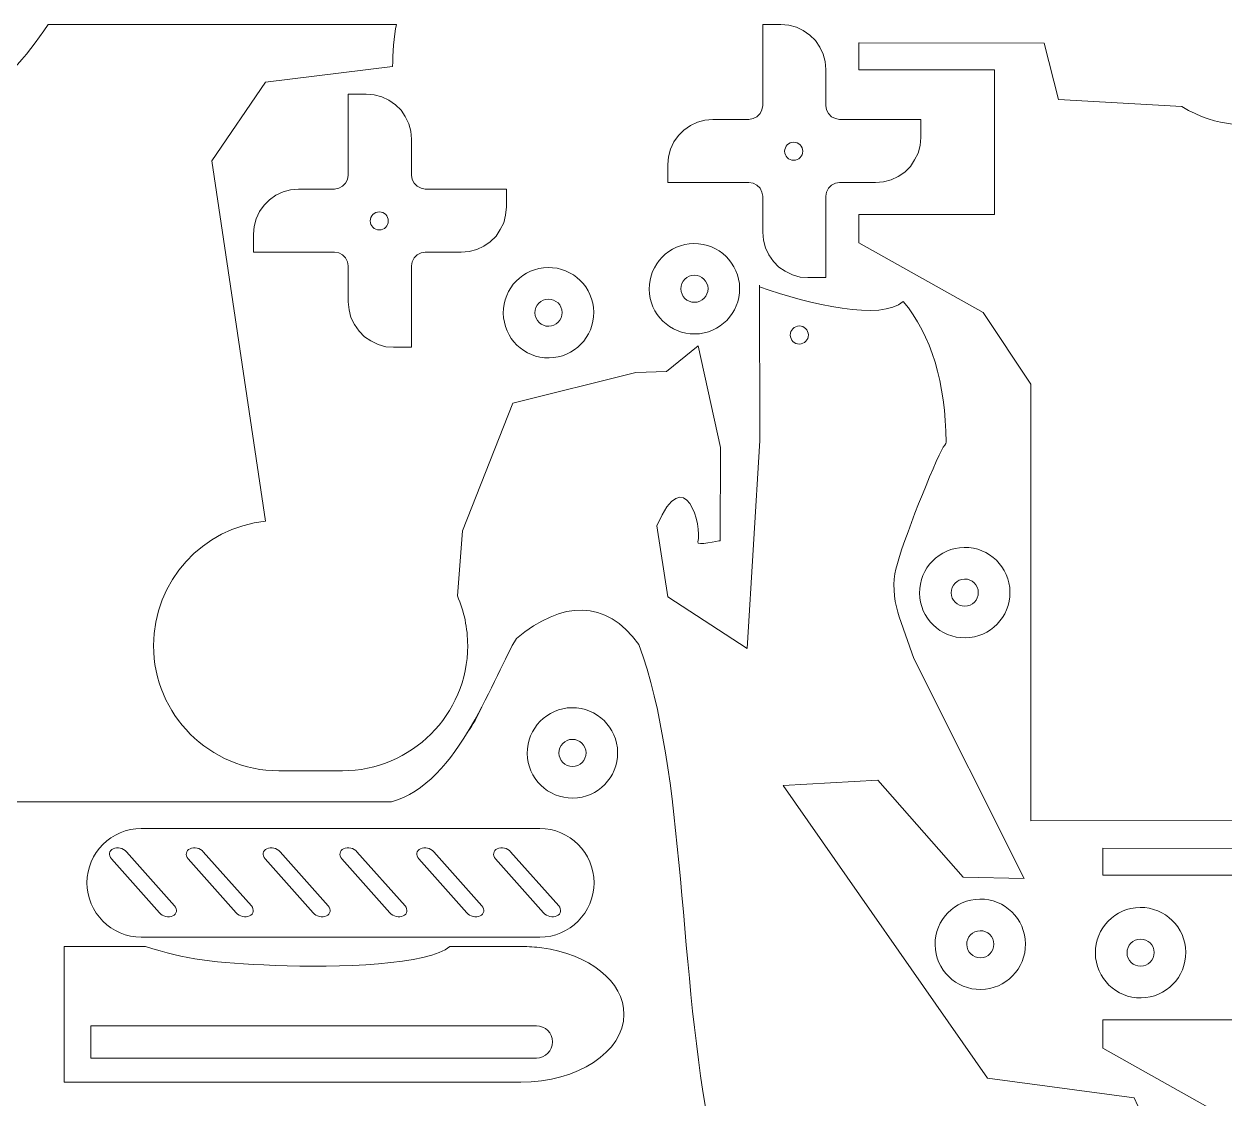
# Model space of a CAD drawing. Header units: centimetres. Extents: x 174 to 233.9, y -148 to -98.3.
# Drawn here: x 189.91 to 203.2, y -134.29 to -122.4 of the extents above; entities that cross this region are included whole.
import ezdxf

# ---------------------------------------------------------------- set-up
doc = ezdxf.new("R2010")
doc.units = ezdxf.units.CM
doc.header["$MEASUREMENT"] = 0
doc.layers.add('layer 1', color=7, linetype='Continuous')

msp = doc.modelspace()

# ---------------------------------------------------------------- linework, layer by layer
at = {"layer": 'layer 1', "color": 250, "lineweight": 20}
for points, knots in [([(184.74822, -122.4055), (184.74822, -122.4055), (184.74974, -122.40394), (184.74974, -122.40394), (184.74974, -122.40394), (184.74974, -122.40394), (186.79721, -122.4094), (186.79721, -122.4094), (186.79721, -122.4094), (186.79721, -122.4094), (186.95663, -123.03091), (186.95663, -123.03091), (186.95663, -123.03091), (186.95663, -123.03091), (188.31809, -123.10984), (188.31809, -123.10984), (188.31809, -123.10984), (189.12798, -123.57112), (189.67619, -123.17073), (190.18009, -122.40799), (190.18009, -122.40799), (190.18009, -122.40799), (194.03382, -122.4074), (194.03382, -122.4074)], [0, 0, 0, 0, 0.14285714, 0.14285714, 0.14285714, 0.14285714, 0.28571429, 0.28571429, 0.28571429, 0.28571429, 0.42857143, 0.42857143, 0.42857143, 0.42857143, 0.57142857, 0.57142857, 0.57142857, 0.57142857, 0.71428571, 0.71428571, 0.71428571, 0.71428571, 1, 1, 1, 1]), ([(198.88874, -123.4497), (198.88874, -123.4497), (198.9353, -123.45813), (198.9353, -123.45813), (198.9353, -123.45813), (198.9353, -123.45813), (199.83277, -123.45813), (199.83277, -123.45813), (199.83277, -123.45813), (199.83277, -123.45813), (199.83277, -123.65713), (199.83277, -123.65713), (199.83277, -123.65713), (199.83277, -123.65713), (199.8243, -123.74603), (199.8243, -123.74603), (199.8243, -123.74603), (199.8243, -123.74603), (199.80314, -123.8307), (199.80314, -123.8307), (199.80314, -123.8307), (199.80314, -123.8307), (199.76504, -123.9069), (199.76504, -123.9069), (199.76504, -123.9069), (199.76504, -123.9069), (199.71847, -123.97886), (199.71847, -123.97886), (199.71847, -123.97886), (199.71847, -123.97886), (199.65497, -124.04236), (199.65497, -124.04236), (199.65497, -124.04236), (199.65497, -124.04236), (199.583, -124.08893), (199.583, -124.08893), (199.583, -124.08893), (199.583, -124.08893), (199.5068, -124.12703), (199.5068, -124.12703), (199.5068, -124.12703), (199.5068, -124.12703), (199.42214, -124.1482), (199.42214, -124.1482), (199.42214, -124.1482), (199.42214, -124.1482), (199.33324, -124.15666), (199.33324, -124.15666), (199.33324, -124.15666), (199.33324, -124.15666), (198.9353, -124.15666), (198.9353, -124.15666), (198.9353, -124.15666), (198.9353, -124.15666), (198.88874, -124.16513), (198.88874, -124.16513), (198.88874, -124.16513), (198.88874, -124.16513), (198.8464, -124.1863), (198.8464, -124.1863), (198.8464, -124.1863), (198.8464, -124.1863), (198.81254, -124.22016), (198.81254, -124.22016), (198.81254, -124.22016), (198.81254, -124.22016), (198.79137, -124.2625), (198.79137, -124.2625), (198.79137, -124.2625), (198.79137, -124.2625), (198.7829, -124.30906), (198.7829, -124.30906), (198.7829, -124.30906), (198.7829, -124.30906), (198.7829, -125.20653), (198.7829, -125.20653), (198.7829, -125.20653), (198.7829, -125.20653), (198.58394, -125.20653), (198.58394, -125.20653), (198.58394, -125.20653), (198.58394, -125.20653), (198.49927, -125.20229), (198.49927, -125.20229), (198.49927, -125.20229), (198.49927, -125.20229), (198.4146, -125.17689), (198.4146, -125.17689), (198.4146, -125.17689), (198.4146, -125.17689), (198.33417, -125.13879), (198.33417, -125.13879), (198.33417, -125.13879), (198.33417, -125.13879), (198.2622, -125.09222), (198.2622, -125.09222), (198.2622, -125.09222), (198.2622, -125.09222), (198.20294, -125.02872), (198.20294, -125.02872), (198.20294, -125.02872), (198.20294, -125.02872), (198.15214, -124.95676), (198.15214, -124.95676), (198.15214, -124.95676), (198.15214, -124.95676), (198.11404, -124.88056), (198.11404, -124.88056), (198.11404, -124.88056), (198.11404, -124.88056), (198.09287, -124.79589), (198.09287, -124.79589), (198.09287, -124.79589), (198.09287, -124.79589), (198.0844, -124.70699), (198.0844, -124.70699), (198.0844, -124.70699), (198.0844, -124.70699), (198.0844, -124.30906), (198.0844, -124.30906), (198.0844, -124.30906), (198.0844, -124.30906), (198.07594, -124.2625), (198.07594, -124.2625), (198.07594, -124.2625), (198.07594, -124.2625), (198.05477, -124.22016), (198.05477, -124.22016), (198.05477, -124.22016), (198.05477, -124.22016), (198.0209, -124.1863), (198.0209, -124.1863), (198.0209, -124.1863), (198.0209, -124.1863), (197.97857, -124.16513), (197.97857, -124.16513), (197.97857, -124.16513), (197.97857, -124.16513), (197.932, -124.15666), (197.932, -124.15666), (197.932, -124.15666), (197.932, -124.15666), (197.03454, -124.15666), (197.03454, -124.15666), (197.03454, -124.15666), (197.03454, -124.15666), (197.03454, -123.9577), (197.03454, -123.9577), (197.03454, -123.9577), (197.03454, -123.9577), (197.043, -123.87303), (197.043, -123.87303), (197.043, -123.87303), (197.043, -123.87303), (197.06417, -123.78836), (197.06417, -123.78836), (197.06417, -123.78836), (197.06417, -123.78836), (197.10227, -123.70793), (197.10227, -123.70793), (197.10227, -123.70793), (197.10227, -123.70793), (197.15307, -123.63596), (197.15307, -123.63596), (197.15307, -123.63596), (197.15307, -123.63596), (197.21234, -123.5767), (197.21234, -123.5767), (197.21234, -123.5767), (197.21234, -123.5767), (197.2843, -123.5259), (197.2843, -123.5259), (197.2843, -123.5259), (197.2843, -123.5259), (197.36474, -123.4878), (197.36474, -123.4878), (197.36474, -123.4878), (197.36474, -123.4878), (197.44517, -123.46663), (197.44517, -123.46663), (197.44517, -123.46663), (197.44517, -123.46663), (197.53407, -123.45813), (197.53407, -123.45813), (197.53407, -123.45813), (197.53407, -123.45813), (197.932, -123.45813), (197.932, -123.45813), (197.932, -123.45813), (197.932, -123.45813), (197.97857, -123.4497), (197.97857, -123.4497), (197.97857, -123.4497), (197.97857, -123.4497), (198.0209, -123.42853), (198.0209, -123.42853), (198.0209, -123.42853), (198.0209, -123.42853), (198.05477, -123.39463), (198.05477, -123.39463), (198.05477, -123.39463), (198.05477, -123.39463), (198.07594, -123.35229), (198.07594, -123.35229), (198.07594, -123.35229), (198.07594, -123.35229), (198.0844, -123.30576), (198.0844, -123.30576), (198.0844, -123.30576), (198.0844, -123.30576), (198.0844, -122.4083), (198.0844, -122.4083), (198.0844, -122.4083), (198.0844, -122.4083), (198.28337, -122.4083), (198.28337, -122.4083), (198.28337, -122.4083), (198.28337, -122.4083), (198.37227, -122.41676), (198.37227, -122.41676), (198.37227, -122.41676), (198.37227, -122.41676), (198.45694, -122.43793), (198.45694, -122.43793), (198.45694, -122.43793), (198.45694, -122.43793), (198.53314, -122.47603), (198.53314, -122.47603), (198.53314, -122.47603), (198.53314, -122.47603), (198.6051, -122.52679), (198.6051, -122.52679), (198.6051, -122.52679), (198.6051, -122.52679), (198.6686, -122.5861), (198.6686, -122.5861), (198.6686, -122.5861), (198.6686, -122.5861), (198.71517, -122.65806), (198.71517, -122.65806), (198.71517, -122.65806), (198.71517, -122.65806), (198.75327, -122.73846), (198.75327, -122.73846), (198.75327, -122.73846), (198.75327, -122.73846), (198.77444, -122.81893), (198.77444, -122.81893), (198.77444, -122.81893), (198.77444, -122.81893), (198.7829, -122.90779), (198.7829, -122.90779), (198.7829, -122.90779), (198.7829, -122.90779), (198.7829, -123.30576), (198.7829, -123.30576), (198.7829, -123.30576), (198.7829, -123.30576), (198.79137, -123.35229), (198.79137, -123.35229), (198.79137, -123.35229), (198.79137, -123.35229), (198.81254, -123.39463), (198.81254, -123.39463), (198.81254, -123.39463), (198.81254, -123.39463), (198.8464, -123.42853), (198.8464, -123.42853), (198.8464, -123.42853), (198.8464, -123.42853), (198.88874, -123.4497), (198.88874, -123.4497)], [0, 0, 0, 0, 0.01449275, 0.01449275, 0.01449275, 0.01449275, 0.02898551, 0.02898551, 0.02898551, 0.02898551, 0.04347826, 0.04347826, 0.04347826, 0.04347826, 0.05797101, 0.05797101, 0.05797101, 0.05797101, 0.07246377, 0.07246377, 0.07246377, 0.07246377, 0.08695652, 0.08695652, 0.08695652, 0.08695652, 0.10144928, 0.10144928, 0.10144928, 0.10144928, 0.11594203, 0.11594203, 0.11594203, 0.11594203, 0.13043478, 0.13043478, 0.13043478, 0.13043478, 0.14492754, 0.14492754, 0.14492754, 0.14492754, 0.15942029, 0.15942029, 0.15942029, 0.15942029, 0.17391304, 0.17391304, 0.17391304, 0.17391304, 0.1884058, 0.1884058, 0.1884058, 0.1884058, 0.20289855, 0.20289855, 0.20289855, 0.20289855, 0.2173913, 0.2173913, 0.2173913, 0.2173913, 0.23188406, 0.23188406, 0.23188406, 0.23188406, 0.24637681, 0.24637681, 0.24637681, 0.24637681, 0.26086957, 0.26086957, 0.26086957, 0.26086957, 0.27536232, 0.27536232, 0.27536232, 0.27536232, 0.28985507, 0.28985507, 0.28985507, 0.28985507, 0.30434783, 0.30434783, 0.30434783, 0.30434783, 0.31884058, 0.31884058, 0.31884058, 0.31884058, 0.33333333, 0.33333333, 0.33333333, 0.33333333, 0.34782609, 0.34782609, 0.34782609, 0.34782609, 0.36231884, 0.36231884, 0.36231884, 0.36231884, 0.37681159, 0.37681159, 0.37681159, 0.37681159, 0.39130435, 0.39130435, 0.39130435, 0.39130435, 0.4057971, 0.4057971, 0.4057971, 0.4057971, 0.42028986, 0.42028986, 0.42028986, 0.42028986, 0.43478261, 0.43478261, 0.43478261, 0.43478261, 0.44927536, 0.44927536, 0.44927536, 0.44927536, 0.46376812, 0.46376812, 0.46376812, 0.46376812, 0.47826087, 0.47826087, 0.47826087, 0.47826087, 0.49275362, 0.49275362, 0.49275362, 0.49275362, 0.50724638, 0.50724638, 0.50724638, 0.50724638, 0.52173913, 0.52173913, 0.52173913, 0.52173913, 0.53623188, 0.53623188, 0.53623188, 0.53623188, 0.55072464, 0.55072464, 0.55072464, 0.55072464, 0.56521739, 0.56521739, 0.56521739, 0.56521739, 0.57971014, 0.57971014, 0.57971014, 0.57971014, 0.5942029, 0.5942029, 0.5942029, 0.5942029, 0.60869565, 0.60869565, 0.60869565, 0.60869565, 0.62318841, 0.62318841, 0.62318841, 0.62318841, 0.63768116, 0.63768116, 0.63768116, 0.63768116, 0.65217391, 0.65217391, 0.65217391, 0.65217391, 0.66666667, 0.66666667, 0.66666667, 0.66666667, 0.68115942, 0.68115942, 0.68115942, 0.68115942, 0.69565217, 0.69565217, 0.69565217, 0.69565217, 0.71014493, 0.71014493, 0.71014493, 0.71014493, 0.72463768, 0.72463768, 0.72463768, 0.72463768, 0.73913043, 0.73913043, 0.73913043, 0.73913043, 0.75362319, 0.75362319, 0.75362319, 0.75362319, 0.76811594, 0.76811594, 0.76811594, 0.76811594, 0.7826087, 0.7826087, 0.7826087, 0.7826087, 0.79710145, 0.79710145, 0.79710145, 0.79710145, 0.8115942, 0.8115942, 0.8115942, 0.8115942, 0.82608696, 0.82608696, 0.82608696, 0.82608696, 0.84057971, 0.84057971, 0.84057971, 0.84057971, 0.85507246, 0.85507246, 0.85507246, 0.85507246, 0.86956522, 0.86956522, 0.86956522, 0.86956522, 0.88405797, 0.88405797, 0.88405797, 0.88405797, 0.89855072, 0.89855072, 0.89855072, 0.89855072, 0.91304348, 0.91304348, 0.91304348, 0.91304348, 0.92753623, 0.92753623, 0.92753623, 0.92753623, 0.94202899, 0.94202899, 0.94202899, 0.94202899, 0.95652174, 0.95652174, 0.95652174, 0.95652174, 0.97101449, 0.97101449, 0.97101449, 0.97101449, 1, 1, 1, 1]), ([(199.14845, -122.61339), (199.14845, -122.61339), (199.14997, -122.61183), (199.14997, -122.61183), (199.14997, -122.61183), (199.14997, -122.61183), (201.19744, -122.61729), (201.19744, -122.61729), (201.19744, -122.61729), (201.19744, -122.61729), (201.35686, -123.2388), (201.35686, -123.2388), (201.35686, -123.2388), (201.35686, -123.2388), (202.71832, -123.31773), (202.71832, -123.31773), (202.71832, -123.31773), (203.52821, -123.77901), (204.07642, -123.37862), (204.58032, -122.61588), (204.58032, -122.61588), (204.58032, -122.61588), (208.43405, -122.61529), (208.43405, -122.61529)], [0, 0, 0, 0, 0.14285714, 0.14285714, 0.14285714, 0.14285714, 0.28571429, 0.28571429, 0.28571429, 0.28571429, 0.42857143, 0.42857143, 0.42857143, 0.42857143, 0.57142857, 0.57142857, 0.57142857, 0.57142857, 0.71428571, 0.71428571, 0.71428571, 0.71428571, 1, 1, 1, 1]), ([(192.58614, -127.90083), (192.58614, -127.90083), (191.99074, -123.91641), (191.99074, -123.91641), (191.99074, -123.91641), (191.99074, -123.91641), (192.58613, -123.04698), (192.58613, -123.04698), (192.58613, -123.04698), (192.58613, -123.04698), (193.99098, -122.875), (193.99098, -122.875)], [0, 0, 0, 0, 0.25, 0.25, 0.25, 0.25, 0.5, 0.5, 0.5, 0.5, 1, 1, 1, 1]), ([(199.14845, -122.91023), (199.14845, -122.91023), (200.64845, -122.91023), (200.64845, -122.91023), (200.64845, -122.91023), (200.64845, -122.91023), (200.64845, -124.51023), (200.64845, -124.51023), (200.64845, -124.51023), (200.64845, -124.51023), (199.14845, -124.51023), (199.14845, -124.51023)], [0, 0, 0, 0, 0.25, 0.25, 0.25, 0.25, 0.5, 0.5, 0.5, 0.5, 1, 1, 1, 1]), ([(194.30493, -124.22006), (194.30493, -124.22006), (194.35149, -124.22849), (194.35149, -124.22849), (194.35149, -124.22849), (194.35149, -124.22849), (195.24896, -124.22849), (195.24896, -124.22849), (195.24896, -124.22849), (195.24896, -124.22849), (195.24896, -124.42749), (195.24896, -124.42749), (195.24896, -124.42749), (195.24896, -124.42749), (195.24049, -124.51639), (195.24049, -124.51639), (195.24049, -124.51639), (195.24049, -124.51639), (195.21933, -124.60106), (195.21933, -124.60106), (195.21933, -124.60106), (195.21933, -124.60106), (195.18123, -124.67726), (195.18123, -124.67726), (195.18123, -124.67726), (195.18123, -124.67726), (195.13466, -124.74922), (195.13466, -124.74922), (195.13466, -124.74922), (195.13466, -124.74922), (195.07116, -124.81272), (195.07116, -124.81272), (195.07116, -124.81272), (195.07116, -124.81272), (194.99919, -124.85929), (194.99919, -124.85929), (194.99919, -124.85929), (194.99919, -124.85929), (194.92299, -124.89739), (194.92299, -124.89739), (194.92299, -124.89739), (194.92299, -124.89739), (194.83833, -124.91856), (194.83833, -124.91856), (194.83833, -124.91856), (194.83833, -124.91856), (194.74943, -124.92702), (194.74943, -124.92702), (194.74943, -124.92702), (194.74943, -124.92702), (194.35149, -124.92702), (194.35149, -124.92702), (194.35149, -124.92702), (194.35149, -124.92702), (194.30493, -124.93549), (194.30493, -124.93549), (194.30493, -124.93549), (194.30493, -124.93549), (194.26259, -124.95666), (194.26259, -124.95666), (194.26259, -124.95666), (194.26259, -124.95666), (194.22873, -124.99052), (194.22873, -124.99052), (194.22873, -124.99052), (194.22873, -124.99052), (194.20756, -125.03286), (194.20756, -125.03286), (194.20756, -125.03286), (194.20756, -125.03286), (194.19909, -125.07942), (194.19909, -125.07942), (194.19909, -125.07942), (194.19909, -125.07942), (194.19909, -125.97689), (194.19909, -125.97689), (194.19909, -125.97689), (194.19909, -125.97689), (194.00013, -125.97689), (194.00013, -125.97689), (194.00013, -125.97689), (194.00013, -125.97689), (193.91546, -125.97265), (193.91546, -125.97265), (193.91546, -125.97265), (193.91546, -125.97265), (193.83079, -125.94725), (193.83079, -125.94725), (193.83079, -125.94725), (193.83079, -125.94725), (193.75036, -125.90915), (193.75036, -125.90915), (193.75036, -125.90915), (193.75036, -125.90915), (193.67839, -125.86258), (193.67839, -125.86258), (193.67839, -125.86258), (193.67839, -125.86258), (193.61913, -125.79908), (193.61913, -125.79908), (193.61913, -125.79908), (193.61913, -125.79908), (193.56833, -125.72712), (193.56833, -125.72712), (193.56833, -125.72712), (193.56833, -125.72712), (193.53023, -125.65092), (193.53023, -125.65092), (193.53023, -125.65092), (193.53023, -125.65092), (193.50906, -125.56625), (193.50906, -125.56625), (193.50906, -125.56625), (193.50906, -125.56625), (193.50059, -125.47735), (193.50059, -125.47735), (193.50059, -125.47735), (193.50059, -125.47735), (193.50059, -125.07942), (193.50059, -125.07942), (193.50059, -125.07942), (193.50059, -125.07942), (193.49213, -125.03286), (193.49213, -125.03286), (193.49213, -125.03286), (193.49213, -125.03286), (193.47096, -124.99052), (193.47096, -124.99052), (193.47096, -124.99052), (193.47096, -124.99052), (193.43709, -124.95666), (193.43709, -124.95666), (193.43709, -124.95666), (193.43709, -124.95666), (193.39476, -124.93549), (193.39476, -124.93549), (193.39476, -124.93549), (193.39476, -124.93549), (193.34819, -124.92702), (193.34819, -124.92702), (193.34819, -124.92702), (193.34819, -124.92702), (192.45073, -124.92702), (192.45073, -124.92702), (192.45073, -124.92702), (192.45073, -124.92702), (192.45073, -124.72806), (192.45073, -124.72806), (192.45073, -124.72806), (192.45073, -124.72806), (192.45919, -124.64339), (192.45919, -124.64339), (192.45919, -124.64339), (192.45919, -124.64339), (192.48036, -124.55872), (192.48036, -124.55872), (192.48036, -124.55872), (192.48036, -124.55872), (192.51846, -124.47829), (192.51846, -124.47829), (192.51846, -124.47829), (192.51846, -124.47829), (192.56926, -124.40632), (192.56926, -124.40632), (192.56926, -124.40632), (192.56926, -124.40632), (192.62853, -124.34706), (192.62853, -124.34706), (192.62853, -124.34706), (192.62853, -124.34706), (192.70049, -124.29626), (192.70049, -124.29626), (192.70049, -124.29626), (192.70049, -124.29626), (192.78093, -124.25816), (192.78093, -124.25816), (192.78093, -124.25816), (192.78093, -124.25816), (192.86136, -124.23699), (192.86136, -124.23699), (192.86136, -124.23699), (192.86136, -124.23699), (192.95026, -124.22849), (192.95026, -124.22849), (192.95026, -124.22849), (192.95026, -124.22849), (193.34819, -124.22849), (193.34819, -124.22849), (193.34819, -124.22849), (193.34819, -124.22849), (193.39476, -124.22006), (193.39476, -124.22006), (193.39476, -124.22006), (193.39476, -124.22006), (193.43709, -124.19889), (193.43709, -124.19889), (193.43709, -124.19889), (193.43709, -124.19889), (193.47096, -124.16499), (193.47096, -124.16499), (193.47096, -124.16499), (193.47096, -124.16499), (193.49213, -124.12265), (193.49213, -124.12265), (193.49213, -124.12265), (193.49213, -124.12265), (193.50059, -124.07612), (193.50059, -124.07612), (193.50059, -124.07612), (193.50059, -124.07612), (193.50059, -123.17866), (193.50059, -123.17866), (193.50059, -123.17866), (193.50059, -123.17866), (193.69956, -123.17866), (193.69956, -123.17866), (193.69956, -123.17866), (193.69956, -123.17866), (193.78846, -123.18712), (193.78846, -123.18712), (193.78846, -123.18712), (193.78846, -123.18712), (193.87313, -123.20829), (193.87313, -123.20829), (193.87313, -123.20829), (193.87313, -123.20829), (193.94933, -123.24639), (193.94933, -123.24639), (193.94933, -123.24639), (193.94933, -123.24639), (194.02129, -123.29715), (194.02129, -123.29715), (194.02129, -123.29715), (194.02129, -123.29715), (194.08479, -123.35646), (194.08479, -123.35646), (194.08479, -123.35646), (194.08479, -123.35646), (194.13136, -123.42842), (194.13136, -123.42842), (194.13136, -123.42842), (194.13136, -123.42842), (194.16946, -123.50882), (194.16946, -123.50882), (194.16946, -123.50882), (194.16946, -123.50882), (194.19063, -123.58929), (194.19063, -123.58929), (194.19063, -123.58929), (194.19063, -123.58929), (194.19909, -123.67815), (194.19909, -123.67815), (194.19909, -123.67815), (194.19909, -123.67815), (194.19909, -124.07612), (194.19909, -124.07612), (194.19909, -124.07612), (194.19909, -124.07612), (194.20756, -124.12265), (194.20756, -124.12265), (194.20756, -124.12265), (194.20756, -124.12265), (194.22873, -124.16499), (194.22873, -124.16499), (194.22873, -124.16499), (194.22873, -124.16499), (194.26259, -124.19889), (194.26259, -124.19889), (194.26259, -124.19889), (194.26259, -124.19889), (194.30493, -124.22006), (194.30493, -124.22006)], [0, 0, 0, 0, 0.01449275, 0.01449275, 0.01449275, 0.01449275, 0.02898551, 0.02898551, 0.02898551, 0.02898551, 0.04347826, 0.04347826, 0.04347826, 0.04347826, 0.05797101, 0.05797101, 0.05797101, 0.05797101, 0.07246377, 0.07246377, 0.07246377, 0.07246377, 0.08695652, 0.08695652, 0.08695652, 0.08695652, 0.10144928, 0.10144928, 0.10144928, 0.10144928, 0.11594203, 0.11594203, 0.11594203, 0.11594203, 0.13043478, 0.13043478, 0.13043478, 0.13043478, 0.14492754, 0.14492754, 0.14492754, 0.14492754, 0.15942029, 0.15942029, 0.15942029, 0.15942029, 0.17391304, 0.17391304, 0.17391304, 0.17391304, 0.1884058, 0.1884058, 0.1884058, 0.1884058, 0.20289855, 0.20289855, 0.20289855, 0.20289855, 0.2173913, 0.2173913, 0.2173913, 0.2173913, 0.23188406, 0.23188406, 0.23188406, 0.23188406, 0.24637681, 0.24637681, 0.24637681, 0.24637681, 0.26086957, 0.26086957, 0.26086957, 0.26086957, 0.27536232, 0.27536232, 0.27536232, 0.27536232, 0.28985507, 0.28985507, 0.28985507, 0.28985507, 0.30434783, 0.30434783, 0.30434783, 0.30434783, 0.31884058, 0.31884058, 0.31884058, 0.31884058, 0.33333333, 0.33333333, 0.33333333, 0.33333333, 0.34782609, 0.34782609, 0.34782609, 0.34782609, 0.36231884, 0.36231884, 0.36231884, 0.36231884, 0.37681159, 0.37681159, 0.37681159, 0.37681159, 0.39130435, 0.39130435, 0.39130435, 0.39130435, 0.4057971, 0.4057971, 0.4057971, 0.4057971, 0.42028986, 0.42028986, 0.42028986, 0.42028986, 0.43478261, 0.43478261, 0.43478261, 0.43478261, 0.44927536, 0.44927536, 0.44927536, 0.44927536, 0.46376812, 0.46376812, 0.46376812, 0.46376812, 0.47826087, 0.47826087, 0.47826087, 0.47826087, 0.49275362, 0.49275362, 0.49275362, 0.49275362, 0.50724638, 0.50724638, 0.50724638, 0.50724638, 0.52173913, 0.52173913, 0.52173913, 0.52173913, 0.53623188, 0.53623188, 0.53623188, 0.53623188, 0.55072464, 0.55072464, 0.55072464, 0.55072464, 0.56521739, 0.56521739, 0.56521739, 0.56521739, 0.57971014, 0.57971014, 0.57971014, 0.57971014, 0.5942029, 0.5942029, 0.5942029, 0.5942029, 0.60869565, 0.60869565, 0.60869565, 0.60869565, 0.62318841, 0.62318841, 0.62318841, 0.62318841, 0.63768116, 0.63768116, 0.63768116, 0.63768116, 0.65217391, 0.65217391, 0.65217391, 0.65217391, 0.66666667, 0.66666667, 0.66666667, 0.66666667, 0.68115942, 0.68115942, 0.68115942, 0.68115942, 0.69565217, 0.69565217, 0.69565217, 0.69565217, 0.71014493, 0.71014493, 0.71014493, 0.71014493, 0.72463768, 0.72463768, 0.72463768, 0.72463768, 0.73913043, 0.73913043, 0.73913043, 0.73913043, 0.75362319, 0.75362319, 0.75362319, 0.75362319, 0.76811594, 0.76811594, 0.76811594, 0.76811594, 0.7826087, 0.7826087, 0.7826087, 0.7826087, 0.79710145, 0.79710145, 0.79710145, 0.79710145, 0.8115942, 0.8115942, 0.8115942, 0.8115942, 0.82608696, 0.82608696, 0.82608696, 0.82608696, 0.84057971, 0.84057971, 0.84057971, 0.84057971, 0.85507246, 0.85507246, 0.85507246, 0.85507246, 0.86956522, 0.86956522, 0.86956522, 0.86956522, 0.88405797, 0.88405797, 0.88405797, 0.88405797, 0.89855072, 0.89855072, 0.89855072, 0.89855072, 0.91304348, 0.91304348, 0.91304348, 0.91304348, 0.92753623, 0.92753623, 0.92753623, 0.92753623, 0.94202899, 0.94202899, 0.94202899, 0.94202899, 0.95652174, 0.95652174, 0.95652174, 0.95652174, 0.97101449, 0.97101449, 0.97101449, 0.97101449, 1, 1, 1, 1]), ([(198.42718, -123.71047), (198.48241, -123.71047), (198.52718, -123.75524), (198.52718, -123.81047), (198.52718, -123.81047), (198.52718, -123.8657), (198.48241, -123.91047), (198.42718, -123.91047), (198.42718, -123.91047), (198.37195, -123.91047), (198.32718, -123.8657), (198.32718, -123.81047), (198.32718, -123.81047), (198.32718, -123.75524), (198.37195, -123.71047), (198.42718, -123.71047)], [0, 0, 0, 0, 0.2, 0.2, 0.2, 0.2, 0.4, 0.4, 0.4, 0.4, 0.6, 0.6, 0.6, 0.6, 1, 1, 1, 1]), ([(193.84337, -124.48083), (193.8986, -124.48083), (193.94337, -124.5256), (193.94337, -124.58083), (193.94337, -124.58083), (193.94337, -124.63606), (193.8986, -124.68083), (193.84337, -124.68083), (193.84337, -124.68083), (193.78814, -124.68083), (193.74337, -124.63606), (193.74337, -124.58083), (193.74337, -124.58083), (193.74337, -124.5256), (193.78814, -124.48083), (193.84337, -124.48083)], [0, 0, 0, 0, 0.2, 0.2, 0.2, 0.2, 0.4, 0.4, 0.4, 0.4, 0.6, 0.6, 0.6, 0.6, 1, 1, 1, 1]), ([(202.19378, -134.27901), (202.19378, -134.27901), (202.19449, -134.28042), (202.19449, -134.28042), (202.19449, -134.28042), (202.64929, -135.1873), (202.15011, -136.53371), (201.05391, -137.08219), (201.05391, -137.08219), (196.34991, -138.37673), (197.76743, -132.08628), (196.71286, -129.26605), (196.71286, -129.26605), (196.34557, -128.75631), (195.86791, -128.78292), (195.35968, -129.19814), (195.35968, -129.19814), (195.12996, -129.56898), (194.71618, -130.81687), (193.97776, -131.00503), (193.97776, -131.00503), (193.97776, -131.00503), (186.64968, -131.00631), (186.64968, -131.00631), (186.64968, -131.00631), (186.64968, -131.00631), (186.65039, -126.17893), (186.65039, -126.17893), (186.65039, -126.17893), (186.65039, -126.17893), (186.12135, -125.38755), (186.12135, -125.38755), (186.12135, -125.38755), (186.12135, -125.38755), (184.74822, -124.61508), (184.74822, -124.61508)], [0, 0, 0, 0, 0.1, 0.1, 0.1, 0.1, 0.2, 0.2, 0.2, 0.2, 0.3, 0.3, 0.3, 0.3, 0.4, 0.4, 0.4, 0.4, 0.5, 0.5, 0.5, 0.5, 0.6, 0.6, 0.6, 0.6, 0.7, 0.7, 0.7, 0.7, 0.8, 0.8, 0.8, 0.8, 1, 1, 1, 1]), ([(197.32358, -124.83186), (197.5997, -124.82872), (197.82608, -125.05003), (197.82921, -125.32615), (197.82921, -125.32615), (197.83234, -125.60227), (197.61104, -125.82865), (197.33491, -125.83178), (197.33491, -125.83178), (197.05877, -125.83491), (196.8324, -125.6136), (196.82927, -125.33749), (196.82927, -125.33749), (196.82615, -125.06137), (197.04745, -124.83497), (197.32358, -124.83186)], [0, 0, 0, 0, 0.2, 0.2, 0.2, 0.2, 0.4, 0.4, 0.4, 0.4, 0.6, 0.6, 0.6, 0.6, 1, 1, 1, 1]), ([(216.59401, -134.4869), (216.59401, -134.4869), (216.59472, -134.48831), (216.59472, -134.48831), (216.59472, -134.48831), (217.04952, -135.39519), (216.55034, -136.7416), (215.45414, -137.29008), (215.45414, -137.29008), (210.75014, -138.58462), (212.16766, -132.29417), (211.11309, -129.47394), (211.11309, -129.47394), (210.7458, -128.9642), (210.26814, -128.99081), (209.75991, -129.40603), (209.75991, -129.40603), (209.53019, -129.77687), (209.11641, -131.02476), (208.37799, -131.21292), (208.37799, -131.21292), (208.37799, -131.21292), (201.04991, -131.2142), (201.04991, -131.2142), (201.04991, -131.2142), (201.04991, -131.2142), (201.05062, -126.38682), (201.05062, -126.38682), (201.05062, -126.38682), (201.05062, -126.38682), (200.52158, -125.59544), (200.52158, -125.59544), (200.52158, -125.59544), (200.52158, -125.59544), (199.14845, -124.82297), (199.14845, -124.82297)], [0, 0, 0, 0, 0.1, 0.1, 0.1, 0.1, 0.2, 0.2, 0.2, 0.2, 0.3, 0.3, 0.3, 0.3, 0.4, 0.4, 0.4, 0.4, 0.5, 0.5, 0.5, 0.5, 0.6, 0.6, 0.6, 0.6, 0.7, 0.7, 0.7, 0.7, 0.8, 0.8, 0.8, 0.8, 1, 1, 1, 1]), ([(195.70962, -125.09644), (195.98574, -125.0933), (196.21212, -125.31461), (196.21525, -125.59073), (196.21525, -125.59073), (196.21838, -125.86685), (195.99708, -126.09323), (195.72095, -126.09636), (195.72095, -126.09636), (195.44481, -126.09949), (195.21844, -125.87818), (195.21531, -125.60207), (195.21531, -125.60207), (195.21219, -125.32595), (195.43349, -125.09955), (195.70962, -125.09644)], [0, 0, 0, 0, 0.2, 0.2, 0.2, 0.2, 0.4, 0.4, 0.4, 0.4, 0.6, 0.6, 0.6, 0.6, 1, 1, 1, 1]), ([(197.32754, -125.18182), (197.41038, -125.18089), (197.47829, -125.24728), (197.47923, -125.33012), (197.47923, -125.33012), (197.48017, -125.41295), (197.41378, -125.48087), (197.33094, -125.4818), (197.33094, -125.4818), (197.2481, -125.48274), (197.18019, -125.41635), (197.17925, -125.33351), (197.17925, -125.33351), (197.17831, -125.25068), (197.2447, -125.18276), (197.32754, -125.18182)], [0, 0, 0, 0, 0.2, 0.2, 0.2, 0.2, 0.4, 0.4, 0.4, 0.4, 0.6, 0.6, 0.6, 0.6, 1, 1, 1, 1]), ([(198.04896, -125.29371), (198.04896, -125.29371), (198.05393, -127.01036), (198.05393, -127.01036), (198.05393, -127.01036), (198.05393, -127.01036), (197.91076, -129.30848), (197.91076, -129.30848), (197.91076, -129.30848), (197.91076, -129.30848), (197.03332, -128.73963), (197.03332, -128.73963), (197.03332, -128.73963), (197.03332, -128.73963), (196.91425, -127.95248), (196.91425, -127.95248), (196.91425, -127.95248), (197.22505, -127.22402), (197.42191, -127.96467), (197.36615, -128.13216), (197.36615, -128.13216), (197.3516, -128.17587), (197.59771, -128.1212), (197.6154, -128.11784), (197.6154, -128.11784), (197.6154, -128.11784), (197.61852, -127.08582), (197.61852, -127.08582), (197.61852, -127.08582), (197.61852, -127.08582), (197.36876, -125.96425), (197.36876, -125.96425)], [0, 0, 0, 0, 0.11111111, 0.11111111, 0.11111111, 0.11111111, 0.22222222, 0.22222222, 0.22222222, 0.22222222, 0.33333333, 0.33333333, 0.33333333, 0.33333333, 0.44444444, 0.44444444, 0.44444444, 0.44444444, 0.55555556, 0.55555556, 0.55555556, 0.55555556, 0.66666667, 0.66666667, 0.66666667, 0.66666667, 0.77777778, 0.77777778, 0.77777778, 0.77777778, 1, 1, 1, 1]), ([(195.71358, -125.4464), (195.79642, -125.44547), (195.86433, -125.51186), (195.86527, -125.5947), (195.86527, -125.5947), (195.86621, -125.67753), (195.79982, -125.74545), (195.71698, -125.74638), (195.71698, -125.74638), (195.63414, -125.74732), (195.56623, -125.68093), (195.56529, -125.59809), (195.56529, -125.59809), (195.56435, -125.51526), (195.63074, -125.44734), (195.71358, -125.4464)], [0, 0, 0, 0, 0.2, 0.2, 0.2, 0.2, 0.4, 0.4, 0.4, 0.4, 0.6, 0.6, 0.6, 0.6, 1, 1, 1, 1]), ([(199.63941, -125.47226), (199.95024, -125.84836), (200.10641, -126.36949), (200.11396, -127.02995), (200.11396, -127.02995), (200.11414, -127.04598), (200.08642, -127.07067), (200.06531, -127.11233), (200.06531, -127.11233), (199.92411, -127.39087), (199.58813, -128.24496), (199.54517, -128.48508), (199.54517, -128.48508), (199.51815, -128.63608), (199.54731, -128.82541), (199.59501, -128.96075), (199.59501, -128.96075), (199.59501, -128.96075), (199.75651, -129.41904), (199.75651, -129.41904), (199.75651, -129.41904), (199.75651, -129.41904), (200.97708, -131.85289), (200.97708, -131.85289)], [0, 0, 0, 0, 0.14285714, 0.14285714, 0.14285714, 0.14285714, 0.28571429, 0.28571429, 0.28571429, 0.28571429, 0.42857143, 0.42857143, 0.42857143, 0.42857143, 0.57142857, 0.57142857, 0.57142857, 0.57142857, 0.71428571, 0.71428571, 0.71428571, 0.71428571, 1, 1, 1, 1]), ([(198.4879, -125.74317), (198.54313, -125.74254), (198.58839, -125.78681), (198.58902, -125.842), (198.58902, -125.842), (198.58965, -125.89726), (198.54539, -125.94253), (198.49016, -125.94316), (198.49016, -125.94316), (198.43494, -125.94378), (198.38966, -125.89953), (198.38904, -125.8443), (198.38904, -125.8443), (198.38841, -125.78907), (198.43266, -125.74379), (198.4879, -125.74317)], [0, 0, 0, 0, 0.2, 0.2, 0.2, 0.2, 0.4, 0.4, 0.4, 0.4, 0.6, 0.6, 0.6, 0.6, 1, 1, 1, 1]), ([(197.36876, -125.96425), (197.36876, -125.96425), (197.01886, -126.24651), (197.01886, -126.24651), (197.01886, -126.24651), (197.01886, -126.24651), (196.67987, -126.25962), (196.67987, -126.25962), (196.67987, -126.25962), (196.67987, -126.25962), (195.3189, -126.59709), (195.3189, -126.59709), (195.3189, -126.59709), (195.3189, -126.59709), (194.76533, -128.00946), (194.76533, -128.00946), (194.76533, -128.00946), (194.76533, -128.00946), (194.70743, -128.72946), (194.70743, -128.72946)], [0, 0, 0, 0, 0.16666667, 0.16666667, 0.16666667, 0.16666667, 0.33333333, 0.33333333, 0.33333333, 0.33333333, 0.5, 0.5, 0.5, 0.5, 0.66666667, 0.66666667, 0.66666667, 0.66666667, 1, 1, 1, 1]), ([(194.70743, -128.72946), (194.78066, -128.89785), (194.82133, -129.08335), (194.82133, -129.27789), (194.82133, -129.27789), (194.82133, -130.03945), (194.19825, -130.66254), (193.43668, -130.66254), (193.43668, -130.66254), (193.43668, -130.66254), (192.7311, -130.66254), (192.7311, -130.66254), (192.7311, -130.66254), (191.96954, -130.66254), (191.34646, -130.03945), (191.34646, -129.27789), (191.34646, -129.27789), (191.34646, -128.56526), (191.89205, -127.97389), (192.58614, -127.90083)], [0, 0, 0, 0, 0.16666667, 0.16666667, 0.16666667, 0.16666667, 0.33333333, 0.33333333, 0.33333333, 0.33333333, 0.5, 0.5, 0.5, 0.5, 0.66666667, 0.66666667, 0.66666667, 0.66666667, 1, 1, 1, 1]), ([(200.31338, -128.19207), (200.5895, -128.18893), (200.81588, -128.41024), (200.81901, -128.68636), (200.81901, -128.68636), (200.82214, -128.96248), (200.60084, -129.18886), (200.32471, -129.19199), (200.32471, -129.19199), (200.04857, -129.19512), (199.8222, -128.97381), (199.81907, -128.6977), (199.81907, -128.6977), (199.81595, -128.42158), (200.03725, -128.19518), (200.31338, -128.19207)], [0, 0, 0, 0, 0.2, 0.2, 0.2, 0.2, 0.4, 0.4, 0.4, 0.4, 0.6, 0.6, 0.6, 0.6, 1, 1, 1, 1]), ([(200.31734, -128.54203), (200.40018, -128.5411), (200.46809, -128.60749), (200.46903, -128.69033), (200.46903, -128.69033), (200.46997, -128.77316), (200.40358, -128.84108), (200.32074, -128.84201), (200.32074, -128.84201), (200.2379, -128.84295), (200.16999, -128.77656), (200.16905, -128.69372), (200.16905, -128.69372), (200.16811, -128.61089), (200.2345, -128.54297), (200.31734, -128.54203)], [0, 0, 0, 0, 0.2, 0.2, 0.2, 0.2, 0.4, 0.4, 0.4, 0.4, 0.6, 0.6, 0.6, 0.6, 1, 1, 1, 1]), ([(195.97418, -129.96478), (196.2503, -129.96164), (196.47668, -130.18295), (196.47981, -130.45907), (196.47981, -130.45907), (196.48294, -130.73519), (196.26164, -130.96157), (195.98551, -130.9647), (195.98551, -130.9647), (195.70937, -130.96783), (195.483, -130.74652), (195.47987, -130.47041), (195.47987, -130.47041), (195.47675, -130.19429), (195.69805, -129.96789), (195.97418, -129.96478)], [0, 0, 0, 0, 0.2, 0.2, 0.2, 0.2, 0.4, 0.4, 0.4, 0.4, 0.6, 0.6, 0.6, 0.6, 1, 1, 1, 1]), ([(195.97814, -130.31474), (196.06098, -130.31381), (196.12889, -130.3802), (196.12983, -130.46304), (196.12983, -130.46304), (196.13077, -130.54587), (196.06438, -130.61379), (195.98154, -130.61472), (195.98154, -130.61472), (195.8987, -130.61566), (195.83079, -130.54927), (195.82985, -130.46643), (195.82985, -130.46643), (195.82891, -130.3836), (195.8953, -130.31568), (195.97814, -130.31474)], [0, 0, 0, 0, 0.2, 0.2, 0.2, 0.2, 0.4, 0.4, 0.4, 0.4, 0.6, 0.6, 0.6, 0.6, 1, 1, 1, 1]), ([(202.19378, -134.27901), (202.19378, -134.27901), (200.57033, -134.0607), (200.57033, -134.0607), (200.57033, -134.0607), (200.57033, -134.0607), (198.31194, -130.82589), (198.31194, -130.82589), (198.31194, -130.82589), (198.31194, -130.82589), (199.35805, -130.76646), (199.35805, -130.76646), (199.35805, -130.76646), (199.35805, -130.76646), (200.30198, -131.8373), (200.30198, -131.8373), (200.30198, -131.8373), (200.30198, -131.8373), (200.97708, -131.85289), (200.97708, -131.85289)], [0, 0, 0, 0, 0.16666667, 0.16666667, 0.16666667, 0.16666667, 0.33333333, 0.33333333, 0.33333333, 0.33333333, 0.5, 0.5, 0.5, 0.5, 0.66666667, 0.66666667, 0.66666667, 0.66666667, 1, 1, 1, 1]), ([(195.61849, -131.30044), (195.61849, -131.30044), (191.21088, -131.30044), (191.21088, -131.30044), (191.21088, -131.30044), (190.88044, -131.30044), (190.6101, -131.5708), (190.6101, -131.90122), (190.6101, -131.90122), (190.6101, -131.90122), (190.6101, -131.90123), (190.6101, -131.90123), (190.6101, -131.90123), (190.6101, -132.23165), (190.88044, -132.50201), (191.21088, -132.50201), (191.21088, -132.50201), (191.21088, -132.50201), (195.61849, -132.50201), (195.61849, -132.50201), (195.61849, -132.50201), (195.94893, -132.50201), (196.21927, -132.23165), (196.21927, -131.90123), (196.21927, -131.90123), (196.21927, -131.90123), (196.21927, -131.90122), (196.21927, -131.90122), (196.21927, -131.90122), (196.21927, -131.5708), (195.94893, -131.30044), (195.61849, -131.30044)], [0, 0, 0, 0, 0.11111111, 0.11111111, 0.11111111, 0.11111111, 0.22222222, 0.22222222, 0.22222222, 0.22222222, 0.33333333, 0.33333333, 0.33333333, 0.33333333, 0.44444444, 0.44444444, 0.44444444, 0.44444444, 0.55555556, 0.55555556, 0.55555556, 0.55555556, 0.66666667, 0.66666667, 0.66666667, 0.66666667, 0.77777778, 0.77777778, 0.77777778, 0.77777778, 1, 1, 1, 1]), ([(204.05451, -132.14529), (204.05451, -132.14529), (205.41597, -132.22422), (205.41597, -132.22422), (205.41597, -132.22422), (206.22586, -132.6855), (206.77407, -132.28511), (207.27797, -131.52237), (207.27797, -131.52237), (207.27797, -131.52237), (211.1317, -131.52178), (211.1317, -131.52178), (211.1317, -131.52178), (211.10214, -131.64336), (211.08886, -131.85869), (211.08886, -131.98938), (211.08886, -131.98938), (211.08886, -131.98938), (209.68401, -132.16136), (209.68401, -132.16136), (209.68401, -132.16136), (209.68401, -132.16136), (209.08862, -133.03079), (209.08862, -133.03079), (209.08862, -133.03079), (209.08862, -133.03079), (209.61918, -136.58127), (209.61918, -136.58127), (209.61918, -136.58127), (208.71233, -136.79049), (208.04364, -137.51306), (208.04364, -138.37227), (208.04364, -138.37227), (208.04364, -138.37227), (208.04361, -140.11994), (208.04361, -140.11994), (208.04361, -140.11994), (208.04361, -140.11994), (203.74756, -140.12069), (203.74756, -140.12069), (203.74756, -140.12069), (203.74756, -140.12069), (203.74827, -135.29331), (203.74827, -135.29331), (203.74827, -135.29331), (203.74827, -135.29331), (203.21923, -134.50193), (203.21923, -134.50193), (203.21923, -134.50193), (203.21923, -134.50193), (201.8461, -133.72947), (201.8461, -133.72947), (201.8461, -133.72947), (201.8461, -133.72947), (201.8461, -133.41672), (201.8461, -133.41672), (201.8461, -133.41672), (201.8461, -133.41672), (203.3461, -133.41672), (203.3461, -133.41672), (203.3461, -133.41672), (203.3461, -133.41672), (203.3461, -131.81672), (203.3461, -131.81672), (203.3461, -131.81672), (203.3461, -131.81672), (201.8461, -131.81672), (201.8461, -131.81672), (201.8461, -131.81672), (201.8461, -131.81672), (201.8461, -131.51988), (201.8461, -131.51988), (201.8461, -131.51988), (201.8461, -131.51988), (201.84762, -131.51832), (201.84762, -131.51832), (201.84762, -131.51832), (201.84762, -131.51832), (203.89509, -131.52378), (203.89509, -131.52378), (203.89509, -131.52378), (203.89509, -131.52378), (204.05451, -132.14529), (204.05451, -132.14529)], [0, 0, 0, 0, 0.04545455, 0.04545455, 0.04545455, 0.04545455, 0.09090909, 0.09090909, 0.09090909, 0.09090909, 0.13636364, 0.13636364, 0.13636364, 0.13636364, 0.18181818, 0.18181818, 0.18181818, 0.18181818, 0.22727273, 0.22727273, 0.22727273, 0.22727273, 0.27272727, 0.27272727, 0.27272727, 0.27272727, 0.31818182, 0.31818182, 0.31818182, 0.31818182, 0.36363636, 0.36363636, 0.36363636, 0.36363636, 0.40909091, 0.40909091, 0.40909091, 0.40909091, 0.45454545, 0.45454545, 0.45454545, 0.45454545, 0.5, 0.5, 0.5, 0.5, 0.54545455, 0.54545455, 0.54545455, 0.54545455, 0.59090909, 0.59090909, 0.59090909, 0.59090909, 0.63636364, 0.63636364, 0.63636364, 0.63636364, 0.68181818, 0.68181818, 0.68181818, 0.68181818, 0.72727273, 0.72727273, 0.72727273, 0.72727273, 0.77272727, 0.77272727, 0.77272727, 0.77272727, 0.81818182, 0.81818182, 0.81818182, 0.81818182, 0.86363636, 0.86363636, 0.86363636, 0.86363636, 0.90909091, 0.90909091, 0.90909091, 0.90909091, 1, 1, 1, 1]), ([(200.48533, -132.08145), (200.76145, -132.07831), (200.98783, -132.29962), (200.99096, -132.57574), (200.99096, -132.57574), (200.99409, -132.85186), (200.77279, -133.07824), (200.49666, -133.08137), (200.49666, -133.08137), (200.22052, -133.0845), (199.99415, -132.86319), (199.99102, -132.58708), (199.99102, -132.58708), (199.9879, -132.31096), (200.2092, -132.08456), (200.48533, -132.08145)], [0, 0, 0, 0, 0.2, 0.2, 0.2, 0.2, 0.4, 0.4, 0.4, 0.4, 0.6, 0.6, 0.6, 0.6, 1, 1, 1, 1]), ([(202.25804, -132.17406), (202.53416, -132.17092), (202.76054, -132.39223), (202.76367, -132.66835), (202.76367, -132.66835), (202.7668, -132.94447), (202.5455, -133.17085), (202.26937, -133.17398), (202.26937, -133.17398), (201.99323, -133.17711), (201.76686, -132.9558), (201.76373, -132.67969), (201.76373, -132.67969), (201.76061, -132.40357), (201.98191, -132.17717), (202.25804, -132.17406)], [0, 0, 0, 0, 0.2, 0.2, 0.2, 0.2, 0.4, 0.4, 0.4, 0.4, 0.6, 0.6, 0.6, 0.6, 1, 1, 1, 1]), ([(200.48929, -132.43141), (200.57213, -132.43048), (200.64004, -132.49687), (200.64098, -132.57971), (200.64098, -132.57971), (200.64192, -132.66254), (200.57553, -132.73046), (200.49269, -132.73139), (200.49269, -132.73139), (200.40985, -132.73233), (200.34194, -132.66594), (200.341, -132.5831), (200.341, -132.5831), (200.34006, -132.50027), (200.40645, -132.43235), (200.48929, -132.43141)], [0, 0, 0, 0, 0.2, 0.2, 0.2, 0.2, 0.4, 0.4, 0.4, 0.4, 0.6, 0.6, 0.6, 0.6, 1, 1, 1, 1]), ([(202.262, -132.52402), (202.34484, -132.52309), (202.41275, -132.58948), (202.41369, -132.67232), (202.41369, -132.67232), (202.41463, -132.75515), (202.34824, -132.82307), (202.2654, -132.824), (202.2654, -132.824), (202.18256, -132.82494), (202.11465, -132.75855), (202.11371, -132.67571), (202.11371, -132.67571), (202.11277, -132.59288), (202.17916, -132.52496), (202.262, -132.52402)], [0, 0, 0, 0, 0.2, 0.2, 0.2, 0.2, 0.4, 0.4, 0.4, 0.4, 0.6, 0.6, 0.6, 0.6, 1, 1, 1, 1]), ([(195.41917, -132.60653), (195.41917, -132.60653), (194.62341, -132.60653), (194.62341, -132.60653), (194.62341, -132.60653), (194.40647, -132.80454), (193.38051, -132.84695), (192.69328, -132.81574), (192.69328, -132.81574), (192.00314, -132.7844), (191.70211, -132.75241), (191.25836, -132.60552), (191.25836, -132.60552), (191.25836, -132.60552), (190.35878, -132.60552), (190.35878, -132.60552), (190.35878, -132.60552), (190.35878, -132.60552), (190.35878, -134.10733), (190.35878, -134.10733), (190.35878, -134.10733), (190.35878, -134.10733), (195.40772, -134.10733), (195.40772, -134.10733), (195.40772, -134.10733), (196.036, -134.10733), (196.55003, -133.76944), (196.55003, -133.35643), (196.55003, -133.35643), (196.55003, -133.35643), (196.55003, -133.35642), (196.55003, -133.35642), (196.55003, -133.35642), (196.55003, -132.9936), (196.16217, -132.68952), (195.64196, -132.62099), (195.64196, -132.62099), (195.57002, -132.61151), (195.49552, -132.60653), (195.41917, -132.60653)], [0, 0, 0, 0, 0.09090909, 0.09090909, 0.09090909, 0.09090909, 0.18181818, 0.18181818, 0.18181818, 0.18181818, 0.27272727, 0.27272727, 0.27272727, 0.27272727, 0.36363636, 0.36363636, 0.36363636, 0.36363636, 0.45454545, 0.45454545, 0.45454545, 0.45454545, 0.54545455, 0.54545455, 0.54545455, 0.54545455, 0.63636364, 0.63636364, 0.63636364, 0.63636364, 0.72727273, 0.72727273, 0.72727273, 0.72727273, 0.81818182, 0.81818182, 0.81818182, 0.81818182, 1, 1, 1, 1])]:
    msp.add_open_spline(points, degree=3, knots=knots, dxfattribs=at)
for points in [[(193.99098, -122.875), (193.99098, -122.74431), (194.00426, -122.52898), (194.03382, -122.4074)], [(199.14845, -122.91023), (199.14845, -122.91023), (199.14845, -122.61339), (199.14845, -122.61339)], [(199.14845, -124.82298), (199.14845, -124.82298), (199.14845, -124.51023), (199.14845, -124.51023)], [(198.04901, -125.31026), (198.60961, -125.50632), (199.39631, -125.6907), (199.63941, -125.47226)], [(194.97606, -129.96036), (194.93196, -130.05907), (194.87861, -130.15285), (194.81714, -130.24056)]]:
    msp.add_open_spline(points, degree=3, dxfattribs=at)
at = {"layer": 'layer 1', "color": 242, "lineweight": 20}
for points, knots in [([(190.90008, -131.52415), (190.90008, -131.52415), (190.90008, -131.52415), (190.90008, -131.52415), (190.90008, -131.52415), (190.85411, -131.54564), (190.84522, -131.59561), (190.88031, -131.63522), (190.88031, -131.63522), (190.88031, -131.63522), (191.41147, -132.23477), (191.41147, -132.23477), (191.41147, -132.23477), (191.44656, -132.27438), (191.51286, -132.28921), (191.55884, -132.26773), (191.55884, -132.26773), (191.55884, -132.26773), (191.55884, -132.26773), (191.55884, -132.26773), (191.55884, -132.26773), (191.60481, -132.24625), (191.61371, -132.19627), (191.57862, -132.15667), (191.57862, -132.15667), (191.57862, -132.15667), (191.04746, -131.55711), (191.04746, -131.55711), (191.04746, -131.55711), (191.01237, -131.51751), (190.94606, -131.50267), (190.90008, -131.52415)], [0, 0, 0, 0, 0.11111111, 0.11111111, 0.11111111, 0.11111111, 0.22222222, 0.22222222, 0.22222222, 0.22222222, 0.33333333, 0.33333333, 0.33333333, 0.33333333, 0.44444444, 0.44444444, 0.44444444, 0.44444444, 0.55555556, 0.55555556, 0.55555556, 0.55555556, 0.66666667, 0.66666667, 0.66666667, 0.66666667, 0.77777778, 0.77777778, 0.77777778, 0.77777778, 1, 1, 1, 1]), ([(191.74988, -131.52415), (191.74988, -131.52415), (191.74988, -131.52415), (191.74988, -131.52415), (191.74988, -131.52415), (191.70391, -131.54564), (191.69502, -131.59561), (191.73011, -131.63522), (191.73011, -131.63522), (191.73011, -131.63522), (192.26127, -132.23477), (192.26127, -132.23477), (192.26127, -132.23477), (192.29636, -132.27438), (192.36266, -132.28921), (192.40864, -132.26773), (192.40864, -132.26773), (192.40864, -132.26773), (192.40864, -132.26773), (192.40864, -132.26773), (192.40864, -132.26773), (192.45461, -132.24625), (192.46351, -132.19627), (192.42842, -132.15667), (192.42842, -132.15667), (192.42842, -132.15667), (191.89726, -131.55711), (191.89726, -131.55711), (191.89726, -131.55711), (191.86217, -131.51751), (191.79586, -131.50267), (191.74988, -131.52415)], [0, 0, 0, 0, 0.11111111, 0.11111111, 0.11111111, 0.11111111, 0.22222222, 0.22222222, 0.22222222, 0.22222222, 0.33333333, 0.33333333, 0.33333333, 0.33333333, 0.44444444, 0.44444444, 0.44444444, 0.44444444, 0.55555556, 0.55555556, 0.55555556, 0.55555556, 0.66666667, 0.66666667, 0.66666667, 0.66666667, 0.77777778, 0.77777778, 0.77777778, 0.77777778, 1, 1, 1, 1]), ([(192.59968, -131.52415), (192.59968, -131.52415), (192.59968, -131.52415), (192.59968, -131.52415), (192.59968, -131.52415), (192.55371, -131.54564), (192.54482, -131.59561), (192.57991, -131.63522), (192.57991, -131.63522), (192.57991, -131.63522), (193.11107, -132.23477), (193.11107, -132.23477), (193.11107, -132.23477), (193.14616, -132.27438), (193.21246, -132.28921), (193.25844, -132.26773), (193.25844, -132.26773), (193.25844, -132.26773), (193.25844, -132.26773), (193.25844, -132.26773), (193.25844, -132.26773), (193.30441, -132.24625), (193.31331, -132.19627), (193.27822, -132.15667), (193.27822, -132.15667), (193.27822, -132.15667), (192.74706, -131.55711), (192.74706, -131.55711), (192.74706, -131.55711), (192.71197, -131.51751), (192.64566, -131.50267), (192.59968, -131.52415)], [0, 0, 0, 0, 0.11111111, 0.11111111, 0.11111111, 0.11111111, 0.22222222, 0.22222222, 0.22222222, 0.22222222, 0.33333333, 0.33333333, 0.33333333, 0.33333333, 0.44444444, 0.44444444, 0.44444444, 0.44444444, 0.55555556, 0.55555556, 0.55555556, 0.55555556, 0.66666667, 0.66666667, 0.66666667, 0.66666667, 0.77777778, 0.77777778, 0.77777778, 0.77777778, 1, 1, 1, 1]), ([(193.44948, -131.52415), (193.44948, -131.52415), (193.44948, -131.52415), (193.44948, -131.52415), (193.44948, -131.52415), (193.40351, -131.54564), (193.39462, -131.59561), (193.42971, -131.63522), (193.42971, -131.63522), (193.42971, -131.63522), (193.96087, -132.23477), (193.96087, -132.23477), (193.96087, -132.23477), (193.99596, -132.27438), (194.06226, -132.28921), (194.10824, -132.26773), (194.10824, -132.26773), (194.10824, -132.26773), (194.10824, -132.26773), (194.10824, -132.26773), (194.10824, -132.26773), (194.15421, -132.24625), (194.16311, -132.19627), (194.12802, -132.15667), (194.12802, -132.15667), (194.12802, -132.15667), (193.59686, -131.55711), (193.59686, -131.55711), (193.59686, -131.55711), (193.56177, -131.51751), (193.49546, -131.50267), (193.44948, -131.52415)], [0, 0, 0, 0, 0.11111111, 0.11111111, 0.11111111, 0.11111111, 0.22222222, 0.22222222, 0.22222222, 0.22222222, 0.33333333, 0.33333333, 0.33333333, 0.33333333, 0.44444444, 0.44444444, 0.44444444, 0.44444444, 0.55555556, 0.55555556, 0.55555556, 0.55555556, 0.66666667, 0.66666667, 0.66666667, 0.66666667, 0.77777778, 0.77777778, 0.77777778, 0.77777778, 1, 1, 1, 1]), ([(194.29928, -131.52415), (194.29928, -131.52415), (194.29928, -131.52415), (194.29928, -131.52415), (194.29928, -131.52415), (194.25331, -131.54564), (194.24442, -131.59561), (194.27951, -131.63522), (194.27951, -131.63522), (194.27951, -131.63522), (194.81067, -132.23477), (194.81067, -132.23477), (194.81067, -132.23477), (194.84576, -132.27438), (194.91206, -132.28921), (194.95804, -132.26773), (194.95804, -132.26773), (194.95804, -132.26773), (194.95804, -132.26773), (194.95804, -132.26773), (194.95804, -132.26773), (195.00401, -132.24625), (195.01291, -132.19627), (194.97782, -132.15667), (194.97782, -132.15667), (194.97782, -132.15667), (194.44666, -131.55711), (194.44666, -131.55711), (194.44666, -131.55711), (194.41157, -131.51751), (194.34526, -131.50267), (194.29928, -131.52415)], [0, 0, 0, 0, 0.11111111, 0.11111111, 0.11111111, 0.11111111, 0.22222222, 0.22222222, 0.22222222, 0.22222222, 0.33333333, 0.33333333, 0.33333333, 0.33333333, 0.44444444, 0.44444444, 0.44444444, 0.44444444, 0.55555556, 0.55555556, 0.55555556, 0.55555556, 0.66666667, 0.66666667, 0.66666667, 0.66666667, 0.77777778, 0.77777778, 0.77777778, 0.77777778, 1, 1, 1, 1]), ([(195.14908, -131.52415), (195.14908, -131.52415), (195.14908, -131.52415), (195.14908, -131.52415), (195.14908, -131.52415), (195.10311, -131.54564), (195.09422, -131.59561), (195.12931, -131.63522), (195.12931, -131.63522), (195.12931, -131.63522), (195.66047, -132.23477), (195.66047, -132.23477), (195.66047, -132.23477), (195.69556, -132.27438), (195.76186, -132.28921), (195.80784, -132.26773), (195.80784, -132.26773), (195.80784, -132.26773), (195.80784, -132.26773), (195.80784, -132.26773), (195.80784, -132.26773), (195.85381, -132.24625), (195.86271, -132.19627), (195.82762, -132.15667), (195.82762, -132.15667), (195.82762, -132.15667), (195.29646, -131.55711), (195.29646, -131.55711), (195.29646, -131.55711), (195.26137, -131.51751), (195.19506, -131.50267), (195.14908, -131.52415)], [0, 0, 0, 0, 0.11111111, 0.11111111, 0.11111111, 0.11111111, 0.22222222, 0.22222222, 0.22222222, 0.22222222, 0.33333333, 0.33333333, 0.33333333, 0.33333333, 0.44444444, 0.44444444, 0.44444444, 0.44444444, 0.55555556, 0.55555556, 0.55555556, 0.55555556, 0.66666667, 0.66666667, 0.66666667, 0.66666667, 0.77777778, 0.77777778, 0.77777778, 0.77777778, 1, 1, 1, 1]), ([(195.58116, -133.48206), (195.58116, -133.48206), (190.65329, -133.48206), (190.65329, -133.48206), (190.65329, -133.48206), (190.65329, -133.48206), (190.65329, -133.83925), (190.65329, -133.83925), (190.65329, -133.83925), (190.65329, -133.83925), (195.58116, -133.83925), (195.58116, -133.83925), (195.58116, -133.83925), (195.67939, -133.83925), (195.75975, -133.75889), (195.75975, -133.66066), (195.75975, -133.66066), (195.75975, -133.66066), (195.75975, -133.66065), (195.75975, -133.66065), (195.75975, -133.66065), (195.75975, -133.56242), (195.67939, -133.48206), (195.58116, -133.48206)], [0, 0, 0, 0, 0.14285714, 0.14285714, 0.14285714, 0.14285714, 0.28571429, 0.28571429, 0.28571429, 0.28571429, 0.42857143, 0.42857143, 0.42857143, 0.42857143, 0.57142857, 0.57142857, 0.57142857, 0.57142857, 0.71428571, 0.71428571, 0.71428571, 0.71428571, 1, 1, 1, 1])]:
    msp.add_open_spline(points, degree=3, knots=knots, dxfattribs=at)

doc.saveas('drawing.dxf')
